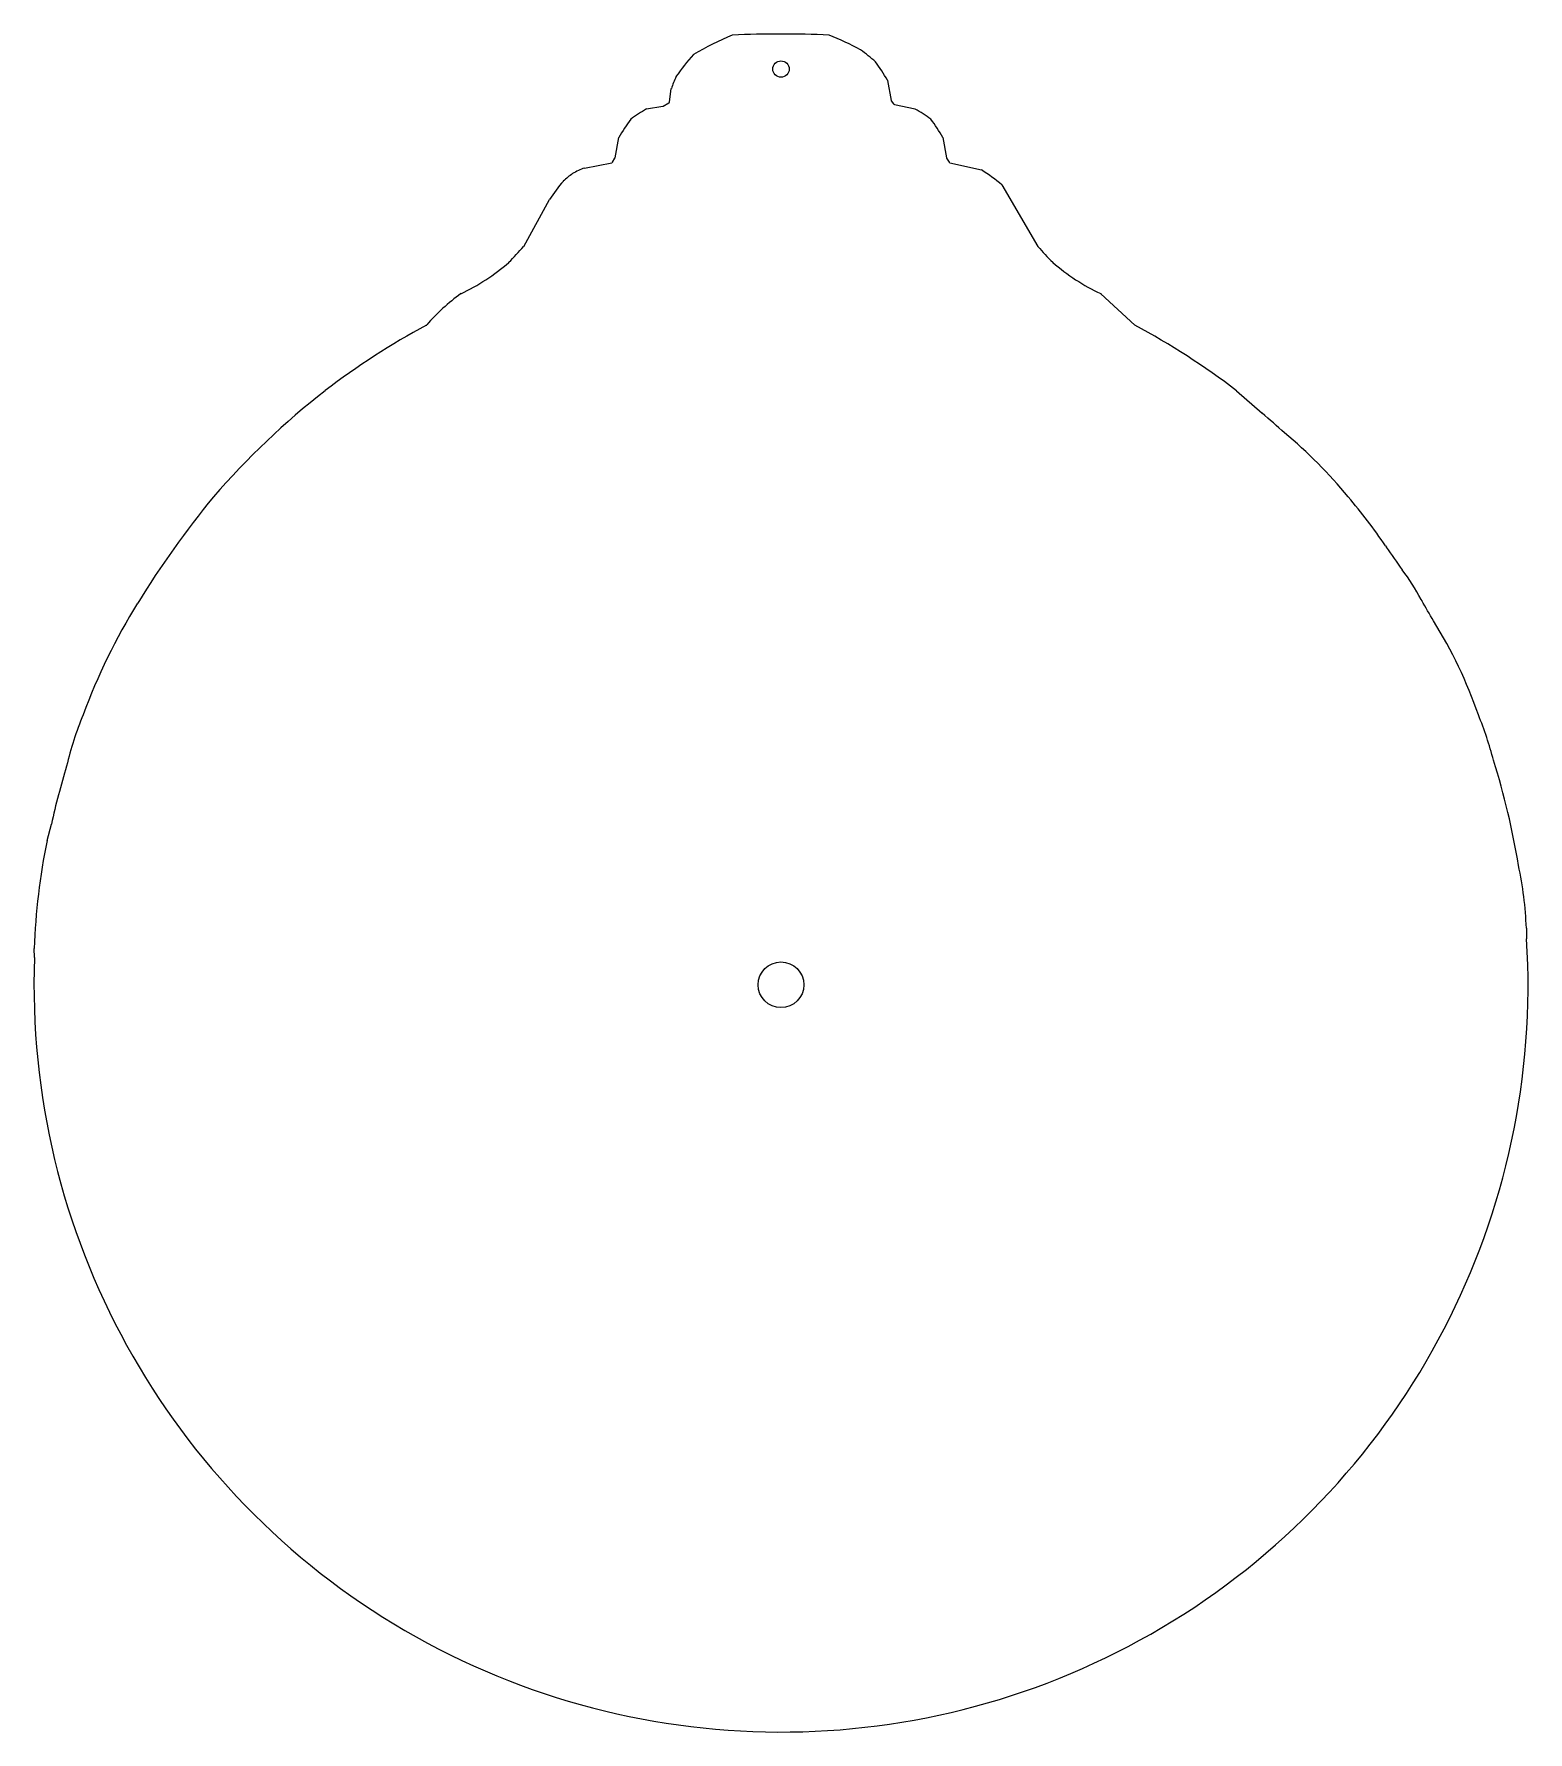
# Model space of a CAD drawing. Header units: millimetres. Extents: x -91 to 91, y -91 to 116.
import ezdxf

# ---------------------------------------------------------------- set-up
doc = ezdxf.new("R2010")
doc.units = ezdxf.units.MM
doc.layers.add('CUT_INNER', color=6, linetype='Continuous')
doc.layers.add('CUT_OUTER', color=1, linetype='Continuous')

msp = doc.modelspace()

# ---------------------------------------------------------------- linework, layer by layer
at = {"layer": 'CUT_INNER'}
for centre, radius in [((0, 111.52), 1), ((0, 0), 2.78)]:
    msp.add_circle(centre, radius, dxfattribs=at)
at = {"layer": 'CUT_OUTER'}
for points in [[(12.96, 110.15), (12.97, 110.14), (13.41, 107.71)], [(-13.57, 107.52), (-13.36, 109.13), (-13.36, 109.14)], [(13.44, 107.65), (13.72, 107.27)], [(-16.39, 106.66), (-16.39, 106.66), (-14.39, 106.99)], [(-14.34, 107.01), (-13.65, 107.41)], [(13.81, 107.21), (16.34, 106.66), (16.34, 106.66)], [(-20.21, 100.73), (-19.77, 103.17), (-19.77, 103.17)], [(19.71, 103.17), (19.71, 103.17), (20.16, 100.73)], [(-23.93, 99.46), (-23.93, 99.46), (-20.62, 100.12)], [(-20.52, 100.19), (-20.23, 100.68)], [(20.18, 100.68), (20.47, 100.19)], [(20.56, 100.12), (24.43, 99.24), (24.44, 99.24)], [(26.91, 97.44), (26.91, 97.43), (31.29, 89.92), (31.3, 89.9)], [(-31.36, 89.9), (-31.35, 89.91), (-31.34, 89.92), (-28.21, 95.63)], [(-33.16, 87.98), (-33.15, 87.99)], [(33.1, 87.99), (33.11, 87.98)], [(38.94, 84.17), (38.95, 84.16), (38.95, 84.16), (43.1, 80.35), (43.11, 80.34), (43.12, 80.33)], [(-43.18, 80.33), (-43.16, 80.34), (-43.15, 80.35)], [(55.49, 72.35), (58.61, 69.61)], [(73.64, 53.46), (73.75, 53.31)], [(77.96, 46.93), (78.05, 46.78)], [(-89.39, 17.58), (-88.87, 19.56)], [(90.8, 6.89), (90.82, 5.68), (90.83, 5.58)], [(-90.94, 3.32), (-90.97, 4.41)]]:
    msp.add_lwpolyline(points, dxfattribs=at)
for centre, radius, start, end in [((13.28, 71.35), 48.3, 113.4357, 119.7046), ((-0.03, -12.66), 128.45, 87.3646, 92.6347), ((-8.54, 80.07), 38.4, 61.637, 67.9463), ((-1.43, 98.31), 19.12, 47.4341, 54.3861), ((14.99, 90.8), 34.12, 138.7378, 144.5232), ((-9.34, 97.25), 25.77, 30.0434, 36.0116), ((-0.65, 105.09), 13.33, 155.5988, 162.3359), ((13.56, 107.74), 0.15, 190.2974, 216.8514), ((-5.6, 87.89), 21.65, 119.8876, 125.9189), ((-14.42, 107.14), 0.15, 279.4665, 299.7306), ((-13.72, 107.54), 0.15, 299.7306, 352.4114), ((13.84, 107.36), 0.15, 216.8514, 257.7361), ((3.6, 84.88), 25.23, 54.4966, 59.6698), ((3.63, 89.57), 27.06, 144.1477, 149.8297), ((-2.4, 90.4), 25.54, 30.0165, 36.0387), ((-19.13, 87.13), 13.24, 111.2686, 118.2423), ((-20.65, 100.27), 0.15, 281.3159, 329.0226), ((-20.36, 100.75), 0.15, 329.0226, 349.6822), ((20.31, 100.75), 0.15, 190.3178, 210.9774), ((20.6, 100.27), 0.15, 210.9774, 257.1225), ((-11.46, 84.84), 19.92, 139.0887, 147.1965), ((-15.24, 84.94), 17.17, 126.2552, 131.0643), ((7.9, 73.9), 30.25, 51.0665, 56.8633), ((-56.29, 111.56), 33.02, 314.4687, 319.0157), ((48.94, 104.69), 23.02, 219.9641, 226.5036), ((-49.43, 106.5), 24.65, 295.042, 311.3008), ((49.39, 106.52), 24.67, 228.708, 244.9574), ((-24.38, 64.09), 24.84, 126.0482, 139.0914), ((1.78, -2.87), 94.58, 118.3835, 127.3022), ((-1.79, -2.8), 94.49, 52.6902, 61.6223), ((4.37, -4.31), 97.29, 128.0013, 139.0761), ((0.79, 0.91), 89.79, 47.6011, 49.913), ((24.57, 22.92), 57.57, 39.3435, 50.3131), ((21.57, -15.02), 117.34, 140.6278, 148.3914), ((21.7, 18.53), 62.59, 33.9174, 40.7819), ((0.28, 0.2), 90.66, 33.7173, 35.8614), ((55.22, 35.03), 25.67, 27.6335, 37.1302), ((-13.07, 6.22), 76.72, 148.3407, 159.6682), ((0.66, 0.39), 90.23, 29.1333, 30.942), ((31.36, 14.27), 56.73, 19.1385, 31.9819), ((-47.57, 17.38), 40.52, 157.5152, 166.7992), ((45.11, 16.53), 43.06, 14.5441, 22.2943), ((0.1, 0.02), 90.9, 9.1907, 17.4946), ((-0.47, 0.12), 90.52, 162.9696, 167.5982), ((-9.83, 1.38), 81.2, 168.4947, 177.863), ((48.49, 5.41), 42.33, 2.0017, 12.4597), ((0, 0), 91, 177.9106, 3.5157)]:
    msp.add_arc(centre, radius, start, end, dxfattribs=at)

doc.saveas('drawing.dxf')
